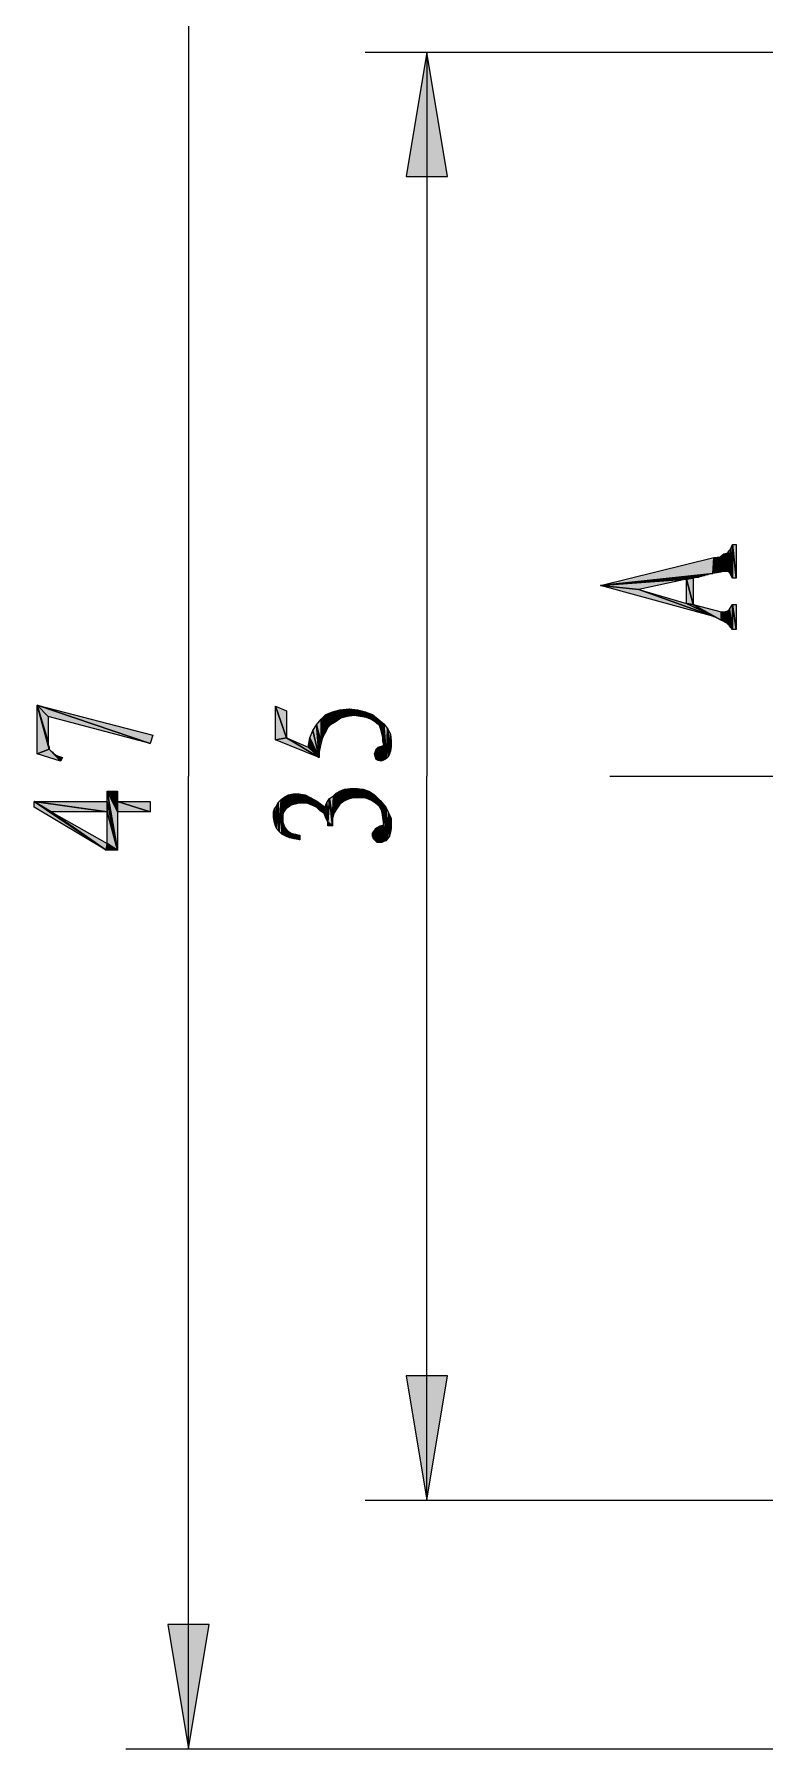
# Model space of a CAD drawing. Header units: inches. Extents: x 11 to 682, y 148 to 1119.
# Drawn here: x 74.5 to 121.4, y 284.9 to 395.1 of the extents above; entities that cross this region are included whole.
import ezdxf

# ---------------------------------------------------------------- set-up
doc = ezdxf.new("R2010")
doc.units = ezdxf.units.IN
doc.header["$MEASUREMENT"] = 0
doc.layers.add('图层 1', color=7, linetype='Continuous')

msp = doc.modelspace()

# ---------------------------------------------------------------- hatches: boundary and pattern name
at = {"layer": '图层 1', "true_color": 0xffffff}
for points in [[(99.66, 393.9), (98.34, 385.92), (100.98, 385.92)], [(119.28, 360.12), (119.16, 361.98), (119.28, 362.28)], [(119.28, 362.28), (119.52, 360.12), (119.28, 360.12)], [(119.52, 360.12), (119.28, 362.28), (119.52, 362.28)], [(118.02, 360.42), (110.82, 359.64), (118.08, 361.44)], [(118.08, 361.44), (118.44, 360.48), (118.02, 360.42)], [(118.44, 360.48), (118.08, 361.44), (118.5, 361.5)], [(118.5, 361.5), (118.74, 360.54), (118.44, 360.48)], [(118.74, 360.54), (118.5, 361.5), (118.74, 361.68)], [(118.98, 360.54), (118.74, 361.68), (118.98, 361.74)], [(118.74, 361.68), (118.98, 360.54), (118.74, 360.54)], [(118.98, 361.74), (119.04, 361.86), (119.1, 360.48)], [(118.98, 361.74), (119.1, 360.48), (118.98, 360.54)], [(119.16, 360.36), (119.04, 361.86), (119.16, 361.98)], [(119.16, 360.36), (119.1, 360.48), (119.04, 361.86)], [(119.16, 361.98), (119.28, 360.12), (119.16, 360.36)], [(118.02, 360.42), (117.72, 360.36), (110.82, 359.64)], [(117.72, 360.36), (117.48, 360.3), (110.82, 359.64)], [(117.48, 360.3), (117.12, 360.18), (110.82, 359.64)], [(117.12, 360.18), (116.76, 360.12), (110.82, 359.64)], [(116.76, 360.12), (116.34, 360.06), (110.82, 359.64)], [(116.76, 360.12), (116.76, 358.44), (116.34, 360.06)], [(116.34, 360.06), (113.28, 359.4), (110.82, 359.64)], [(113.28, 359.4), (118.08, 357.66), (110.82, 359.64)], [(113.28, 359.4), (116.34, 358.5), (118.08, 357.66)], [(116.34, 358.5), (116.34, 360.06), (116.76, 358.44)], [(116.34, 358.5), (116.76, 358.44), (118.08, 357.66)], [(118.56, 357.42), (118.08, 357.66), (116.76, 358.44)], [(118.56, 357.42), (116.76, 358.44), (118.56, 357.96)], [(118.56, 357.96), (118.74, 357.96), (118.92, 357.24)], [(118.56, 357.96), (118.92, 357.24), (118.56, 357.42)], [(118.92, 357.24), (118.74, 357.96), (118.98, 358.02)], [(118.98, 358.02), (119.1, 357.06), (118.92, 357.24)], [(119.1, 357.06), (118.98, 358.02), (119.1, 358.14)], [(119.28, 356.82), (119.1, 358.14), (119.28, 358.44)], [(119.1, 358.14), (119.28, 356.82), (119.1, 357.06)], [(119.28, 358.44), (119.52, 356.82), (119.28, 356.82)], [(119.52, 356.82), (119.28, 358.44), (119.52, 358.44)], [(74.64, 351.96), (75.36, 349.44), (75.42, 349.14)], [(74.64, 348.84), (74.64, 351.96), (75.42, 349.14)], [(75.36, 349.62), (75.36, 349.44), (74.64, 351.96)], [(75.36, 351.24), (75.36, 349.62), (74.64, 351.96)], [(81.9, 349.5), (75.36, 351.24), (74.64, 351.96)], [(81.9, 349.5), (74.64, 351.96), (82.08, 350.04)], [(90.66, 349.86), (89.94, 351.9), (90.66, 351.6)], [(89.94, 349.74), (89.94, 351.9), (90.66, 349.86)], [(93.18, 350.28), (92.88, 351.06), (93.18, 351.36)], [(93.48, 350.7), (93.18, 351.36), (93.6, 351.54)], [(93.18, 351.36), (93.3, 350.52), (93.18, 350.28)], [(93.48, 350.7), (93.3, 350.52), (93.18, 351.36)], [(93.6, 351.54), (93.78, 350.88), (93.48, 350.7)], [(93.78, 350.88), (93.6, 351.54), (94.08, 351.66)], [(94.08, 351.66), (94.14, 351.12), (93.78, 350.88)], [(94.56, 351.24), (94.08, 351.66), (94.68, 351.72)], [(94.56, 351.24), (94.14, 351.12), (94.08, 351.66)], [(94.68, 351.72), (94.98, 351.3), (94.56, 351.24)], [(94.98, 351.3), (94.68, 351.72), (95.22, 351.66)], [(95.22, 351.66), (95.4, 351.24), (94.98, 351.3)], [(95.4, 351.24), (95.22, 351.66), (95.7, 351.54)], [(95.7, 351.54), (95.76, 351.18), (95.4, 351.24)], [(96.06, 351.06), (95.76, 351.18), (95.7, 351.54)], [(96.06, 351.06), (95.7, 351.54), (96.18, 351.36)], [(96.18, 351.36), (96.36, 350.88), (96.06, 351.06)], [(96.48, 350.76), (96.36, 350.88), (96.18, 351.36)], [(96.48, 350.76), (96.18, 351.36), (96.54, 351.06)], [(92.16, 349.86), (92.34, 350.34), (92.76, 348.6)], [(92.34, 350.34), (92.58, 350.7), (92.76, 348.6)], [(92.88, 349.56), (92.58, 350.7), (92.88, 351.06)], [(92.76, 348.96), (92.76, 348.6), (92.58, 350.7)], [(92.82, 349.26), (92.76, 348.96), (92.58, 350.7)], [(92.88, 349.56), (92.82, 349.26), (92.58, 350.7)], [(92.88, 351.06), (92.94, 349.8), (92.88, 349.56)], [(93.06, 350.1), (92.94, 349.8), (92.88, 351.06)], [(93.18, 350.28), (93.06, 350.1), (92.88, 351.06)], [(96.54, 351.06), (96.6, 350.7), (96.48, 350.76)], [(96.66, 350.52), (96.6, 350.7), (96.54, 351.06)], [(96.72, 350.34), (96.66, 350.52), (96.54, 351.06)], [(96.78, 350.16), (96.72, 350.34), (96.54, 351.06)], [(96.84, 349.92), (96.78, 350.16), (96.54, 351.06)], [(96.84, 349.92), (96.54, 351.06), (96.9, 350.76)], [(96.9, 350.76), (96.9, 349.38), (96.84, 349.92)], [(96.9, 349.38), (96.9, 350.76), (96.96, 348.48)], [(97.08, 348.54), (96.96, 348.48), (96.9, 350.76)], [(97.08, 348.54), (96.9, 350.76), (97.14, 350.46)], [(97.14, 350.46), (97.2, 348.66), (97.08, 348.54)], [(97.26, 348.84), (97.2, 348.66), (97.14, 350.46)], [(97.32, 349.02), (97.26, 348.84), (97.14, 350.46)], [(97.32, 349.02), (97.14, 350.46), (97.32, 350.1)], [(75.42, 349.14), (76.14, 348.36), (74.64, 348.84)], [(75.42, 349.14), (75.36, 349.44), (75.42, 349.26)], [(75.42, 349.14), (75.54, 349.02), (76.14, 348.36)], [(90.66, 349.86), (92.76, 348.6), (89.94, 349.74)], [(90.66, 349.86), (92.04, 349.26), (92.76, 348.6)], [(92.04, 349.26), (92.16, 349.86), (92.76, 348.6)], [(96.42, 348.48), (96.36, 349.02), (96.42, 349.14)], [(96.54, 348.42), (96.42, 349.14), (96.54, 349.26)], [(96.42, 349.14), (96.54, 348.42), (96.42, 348.48)], [(96.6, 348.42), (96.54, 349.26), (96.66, 349.32)], [(96.54, 349.26), (96.6, 348.42), (96.54, 348.42)], [(96.66, 349.32), (96.72, 348.36), (96.6, 348.42)], [(96.84, 348.42), (96.66, 349.32), (96.9, 349.38)], [(96.84, 348.42), (96.72, 348.36), (96.66, 349.32)], [(96.84, 349.92), (96.9, 349.38), (96.84, 349.68)], [(96.9, 349.38), (96.96, 348.48), (96.84, 348.42)], [(97.32, 350.1), (97.38, 349.32), (97.32, 349.02)], [(97.38, 349.32), (97.32, 350.1), (97.38, 349.68)], [(75.54, 349.02), (75.6, 348.96), (76.14, 348.36)], [(75.6, 348.96), (75.72, 348.84), (76.14, 348.36)], [(75.72, 348.84), (75.96, 348.72), (76.14, 348.36)], [(76.14, 348.36), (75.96, 348.72), (76.26, 348.6)], [(96.36, 348.6), (96.3, 348.84), (96.36, 349.02)], [(96.36, 349.02), (96.42, 348.48), (96.36, 348.6)], [(74.46, 345.78), (75.54, 345.12), (79.08, 342.66)], [(74.46, 345.78), (79.08, 342.66), (74.46, 345.42)], [(79.14, 345.12), (75.54, 345.12), (74.46, 345.78)], [(79.14, 345.12), (74.46, 345.78), (79.14, 345.78)], [(79.14, 345.78), (79.14, 346.44), (79.8, 342.66)], [(79.8, 345.12), (79.8, 342.66), (79.14, 346.44)], [(79.8, 345.78), (79.8, 345.12), (79.14, 346.44)], [(79.8, 345.78), (79.14, 346.44), (79.8, 346.44)], [(79.14, 345.12), (79.14, 345.78), (79.8, 342.66)], [(79.8, 345.78), (81.9, 345.12), (79.8, 345.12)], [(81.9, 345.12), (79.8, 345.78), (81.9, 345.78)], [(90.18, 343.86), (90.12, 345.72), (90.3, 345.9)], [(90.3, 345.9), (90.36, 343.68), (90.18, 343.86)], [(90.48, 345.12), (90.3, 345.9), (90.54, 346.08)], [(90.42, 344.46), (90.36, 343.68), (90.3, 345.9)], [(90.42, 344.7), (90.42, 344.46), (90.3, 345.9)], [(90.42, 344.94), (90.42, 344.7), (90.3, 345.9)], [(90.48, 345.12), (90.42, 344.94), (90.3, 345.9)], [(90.54, 346.08), (90.6, 345.3), (90.48, 345.12)], [(90.78, 345.42), (90.54, 346.08), (90.78, 346.2)], [(90.78, 345.42), (90.6, 345.3), (90.54, 346.08)], [(90.96, 345.54), (90.78, 346.2), (91.08, 346.26)], [(90.78, 346.2), (90.96, 345.54), (90.78, 345.42)], [(91.08, 346.26), (91.2, 345.6), (90.96, 345.54)], [(91.44, 345.66), (91.2, 345.6), (91.08, 346.26)], [(91.44, 345.66), (91.08, 346.26), (91.44, 346.26)], [(91.44, 346.26), (91.74, 345.66), (91.44, 345.66)], [(91.74, 345.66), (91.44, 346.26), (91.86, 346.2)], [(91.86, 346.2), (91.98, 345.66), (91.74, 345.66)], [(91.98, 345.66), (91.86, 346.2), (92.22, 346.02)], [(92.22, 346.02), (92.28, 345.54), (91.98, 345.66)], [(92.58, 345.42), (92.28, 345.54), (92.22, 346.02)], [(92.58, 345.42), (92.22, 346.02), (92.64, 345.78)], [(92.64, 345.78), (92.82, 345.18), (92.58, 345.42)], [(93.06, 345), (92.82, 345.18), (92.64, 345.78)], [(93.06, 345), (92.64, 345.78), (93.12, 345.42)], [(93.3, 344.46), (93.24, 345.72), (93.42, 345.96)], [(93.3, 344.46), (93.42, 345.96), (93.6, 344.22)], [(93.6, 344.7), (93.42, 345.96), (93.66, 346.14)], [(93.6, 344.7), (93.6, 344.22), (93.42, 345.96)], [(93.66, 346.14), (93.72, 345.06), (93.6, 344.7)], [(93.72, 345.06), (93.66, 346.14), (93.84, 346.32)], [(93.84, 346.32), (93.9, 345.36), (93.72, 345.06)], [(94.08, 345.6), (93.84, 346.32), (94.08, 346.44)], [(94.08, 345.6), (93.9, 345.36), (93.84, 346.32)], [(94.32, 345.78), (94.08, 346.44), (94.38, 346.56)], [(94.08, 346.44), (94.32, 345.78), (94.08, 345.6)], [(94.38, 346.56), (94.56, 345.9), (94.32, 345.78)], [(94.56, 345.9), (94.38, 346.56), (94.74, 346.62)], [(94.74, 346.62), (94.92, 346.02), (94.56, 345.9)], [(94.92, 346.02), (94.74, 346.62), (95.16, 346.62)], [(95.16, 346.62), (95.22, 346.02), (94.92, 346.02)], [(95.58, 346.02), (95.22, 346.02), (95.16, 346.62)], [(95.58, 346.02), (95.16, 346.62), (95.58, 346.56)], [(95.58, 346.56), (95.82, 345.96), (95.58, 346.02)], [(95.82, 345.96), (95.58, 346.56), (95.94, 346.44)], [(95.94, 346.44), (96.12, 345.84), (95.82, 345.96)], [(96.12, 345.84), (95.94, 346.44), (96.3, 346.2)], [(96.3, 346.2), (96.36, 345.66), (96.12, 345.84)], [(96.6, 345.48), (96.36, 345.66), (96.3, 346.2)], [(96.6, 345.48), (96.3, 346.2), (96.66, 345.84)], [(96.66, 345.84), (96.78, 345.18), (96.6, 345.48)], [(96.78, 345.18), (96.66, 345.84), (97.02, 345.42)], [(79.08, 342.66), (75.54, 345.12), (79.14, 343.08)], [(79.14, 343.08), (79.14, 345.12), (79.8, 342.66)], [(89.88, 344.4), (89.82, 345.12), (89.88, 345.3)], [(89.82, 345.12), (89.88, 344.4), (89.82, 344.76)], [(90, 344.04), (89.88, 345.3), (90, 345.48)], [(89.88, 345.3), (89.94, 344.22), (89.88, 344.4)], [(90, 344.04), (89.94, 344.22), (89.88, 345.3)], [(90, 345.48), (90.12, 345.72), (90.18, 343.86)], [(90, 345.48), (90.18, 343.86), (90, 344.04)], [(93.12, 345.42), (93.18, 344.7), (93.06, 345)], [(93.18, 344.7), (93.12, 345.42), (93.24, 345.72)], [(93.24, 345.72), (93.3, 344.46), (93.18, 344.7)], [(97.02, 345.42), (96.84, 344.76), (96.78, 345.18)], [(97.02, 345.42), (96.9, 344.28), (96.84, 344.76)], [(97.02, 345.42), (97.02, 343.26), (96.9, 344.28)], [(97.02, 345.42), (97.14, 343.38), (97.02, 343.26)], [(97.14, 343.38), (97.02, 345.42), (97.2, 345.06)], [(97.2, 345.06), (97.26, 343.56), (97.14, 343.38)], [(97.32, 343.8), (97.26, 343.56), (97.2, 345.06)], [(97.38, 344.04), (97.32, 343.8), (97.2, 345.06)], [(97.38, 344.34), (97.38, 344.04), (97.2, 345.06)], [(97.38, 344.34), (97.2, 345.06), (97.38, 344.7)], [(90.42, 344.46), (90.6, 343.56), (90.36, 343.68)], [(90.42, 344.46), (90.48, 344.28), (90.6, 343.56)], [(90.48, 344.28), (90.54, 344.1), (90.6, 343.56)], [(90.6, 343.56), (90.54, 344.1), (90.66, 343.98)], [(90.66, 343.98), (90.84, 343.44), (90.6, 343.56)], [(90.66, 343.98), (90.78, 343.86), (90.84, 343.44)], [(90.84, 343.44), (90.78, 343.86), (90.96, 343.74)], [(90.96, 343.74), (91.14, 343.38), (90.84, 343.44)], [(91.14, 343.38), (90.96, 343.74), (91.2, 343.68)], [(91.2, 343.68), (91.5, 343.32), (91.14, 343.38)], [(91.5, 343.32), (91.2, 343.68), (91.5, 343.62)], [(93.3, 344.46), (93.6, 344.22), (93.3, 344.22)], [(96.24, 343.38), (96.18, 343.74), (96.3, 343.92)], [(96.18, 343.74), (96.24, 343.38), (96.18, 343.56)], [(96.3, 343.92), (96.36, 343.26), (96.24, 343.38)], [(96.36, 343.26), (96.3, 343.92), (96.36, 344.04)], [(96.48, 343.14), (96.36, 344.04), (96.48, 344.1)], [(96.36, 344.04), (96.48, 343.14), (96.36, 343.26)], [(96.48, 344.1), (96.66, 344.22), (96.72, 343.14)], [(96.48, 344.1), (96.72, 343.14), (96.48, 343.14)], [(96.9, 343.2), (96.66, 344.22), (96.9, 344.28)], [(96.78, 343.14), (96.72, 343.14), (96.66, 344.22)], [(96.9, 343.2), (96.78, 343.14), (96.66, 344.22)], [(96.9, 344.28), (97.02, 343.26), (96.9, 343.2)], [(79.14, 343.08), (79.8, 342.66), (79.08, 342.66)], [(99.66, 300.9), (100.98, 308.88), (98.34, 308.88)], [(84.36, 284.94), (85.68, 292.92), (83.04, 292.92)]]:
    msp.add_hatch(color=7, dxfattribs=at).paths.add_polyline_path(points)

# ---------------------------------------------------------------- linework, layer by layer
at = {"layer": '图层 1', "color": 7, "lineweight": 18, "true_color": 0xffffff}
for points in [[(84.36, 409.86), (84.36, 347.4)], [(95.7, 393.9), (179.1, 393.9)], [(99.66, 393.9), (99.66, 347.4)], [(84.36, 284.94), (84.36, 347.4)], [(99.66, 300.9), (99.66, 347.4)], [(111.42, 347.4), (154.86, 347.4)], [(95.7, 300.9), (179.1, 300.9)], [(80.34, 284.94), (165.84, 284.94)]]:
    msp.add_lwpolyline(points, dxfattribs=at)
at = {"layer": '图层 1', "lineweight": 0}
for points in [[(99.66, 393.9), (98.34, 385.92), (100.98, 385.92), (99.66, 393.9)], [(119.28, 360.12), (119.16, 361.98), (119.28, 362.28), (119.28, 360.12)], [(119.28, 362.28), (119.52, 360.12), (119.28, 360.12), (119.28, 362.28)], [(119.52, 360.12), (119.28, 362.28), (119.52, 362.28), (119.52, 360.12)], [(118.02, 360.42), (110.82, 359.64), (118.08, 361.44), (118.02, 360.42)], [(118.08, 361.44), (118.44, 360.48), (118.02, 360.42), (118.08, 361.44)], [(118.44, 360.48), (118.08, 361.44), (118.5, 361.5), (118.44, 360.48)], [(118.5, 361.5), (118.74, 360.54), (118.44, 360.48), (118.5, 361.5)], [(118.74, 360.54), (118.5, 361.5), (118.74, 361.68), (118.74, 360.54)], [(118.98, 360.54), (118.74, 361.68), (118.98, 361.74), (118.98, 360.54)], [(118.74, 361.68), (118.98, 360.54), (118.74, 360.54), (118.74, 361.68)], [(118.98, 361.74), (119.04, 361.86), (119.1, 360.48), (118.98, 361.74)], [(118.98, 361.74), (119.1, 360.48), (118.98, 360.54), (118.98, 361.74)], [(119.16, 360.36), (119.04, 361.86), (119.16, 361.98), (119.16, 360.36)], [(119.16, 360.36), (119.1, 360.48), (119.04, 361.86), (119.16, 360.36)], [(119.16, 361.98), (119.28, 360.12), (119.16, 360.36), (119.16, 361.98)], [(118.02, 360.42), (117.72, 360.36), (110.82, 359.64), (118.02, 360.42)], [(117.72, 360.36), (117.48, 360.3), (110.82, 359.64), (117.72, 360.36)], [(117.48, 360.3), (117.12, 360.18), (110.82, 359.64), (117.48, 360.3)], [(117.12, 360.18), (116.76, 360.12), (110.82, 359.64), (117.12, 360.18)], [(116.76, 360.12), (116.34, 360.06), (110.82, 359.64), (116.76, 360.12)], [(116.76, 360.12), (116.76, 358.44), (116.34, 360.06), (116.76, 360.12)], [(116.34, 360.06), (113.28, 359.4), (110.82, 359.64), (116.34, 360.06)], [(113.28, 359.4), (118.08, 357.66), (110.82, 359.64), (113.28, 359.4)], [(113.28, 359.4), (116.34, 358.5), (118.08, 357.66), (113.28, 359.4)], [(116.34, 358.5), (116.34, 360.06), (116.76, 358.44), (116.34, 358.5)], [(116.34, 358.5), (116.76, 358.44), (118.08, 357.66), (116.34, 358.5)], [(118.56, 357.42), (118.08, 357.66), (116.76, 358.44), (118.56, 357.42)], [(118.56, 357.42), (116.76, 358.44), (118.56, 357.96), (118.56, 357.42)], [(118.56, 357.96), (118.74, 357.96), (118.92, 357.24), (118.56, 357.96)], [(118.56, 357.96), (118.92, 357.24), (118.56, 357.42), (118.56, 357.96)], [(118.92, 357.24), (118.74, 357.96), (118.98, 358.02), (118.92, 357.24)], [(118.98, 358.02), (119.1, 357.06), (118.92, 357.24), (118.98, 358.02)], [(119.1, 357.06), (118.98, 358.02), (119.1, 358.14), (119.1, 357.06)], [(119.28, 356.82), (119.1, 358.14), (119.28, 358.44), (119.28, 356.82)], [(119.1, 358.14), (119.28, 356.82), (119.1, 357.06), (119.1, 358.14)], [(119.28, 358.44), (119.52, 356.82), (119.28, 356.82), (119.28, 358.44)], [(119.52, 356.82), (119.28, 358.44), (119.52, 358.44), (119.52, 356.82)], [(74.64, 351.96), (75.36, 349.44), (75.42, 349.14), (74.64, 351.96)], [(74.64, 348.84), (74.64, 351.96), (75.42, 349.14), (74.64, 348.84)], [(75.36, 349.62), (75.36, 349.44), (74.64, 351.96), (75.36, 349.62)], [(75.36, 351.24), (75.36, 349.62), (74.64, 351.96), (75.36, 351.24)], [(81.9, 349.5), (75.36, 351.24), (74.64, 351.96), (81.9, 349.5)], [(81.9, 349.5), (74.64, 351.96), (82.08, 350.04), (81.9, 349.5)], [(90.66, 349.86), (89.94, 351.9), (90.66, 351.6), (90.66, 349.86)], [(89.94, 349.74), (89.94, 351.9), (90.66, 349.86), (89.94, 349.74)], [(93.18, 350.28), (92.88, 351.06), (93.18, 351.36), (93.18, 350.28)], [(93.48, 350.7), (93.18, 351.36), (93.6, 351.54), (93.48, 350.7)], [(93.18, 351.36), (93.3, 350.52), (93.18, 350.28), (93.18, 351.36)], [(93.48, 350.7), (93.3, 350.52), (93.18, 351.36), (93.48, 350.7)], [(93.6, 351.54), (93.78, 350.88), (93.48, 350.7), (93.6, 351.54)], [(93.78, 350.88), (93.6, 351.54), (94.08, 351.66), (93.78, 350.88)], [(94.08, 351.66), (94.14, 351.12), (93.78, 350.88), (94.08, 351.66)], [(94.56, 351.24), (94.08, 351.66), (94.68, 351.72), (94.56, 351.24)], [(94.56, 351.24), (94.14, 351.12), (94.08, 351.66), (94.56, 351.24)], [(94.68, 351.72), (94.98, 351.3), (94.56, 351.24), (94.68, 351.72)], [(94.98, 351.3), (94.68, 351.72), (95.22, 351.66), (94.98, 351.3)], [(95.22, 351.66), (95.4, 351.24), (94.98, 351.3), (95.22, 351.66)], [(95.4, 351.24), (95.22, 351.66), (95.7, 351.54), (95.4, 351.24)], [(95.7, 351.54), (95.76, 351.18), (95.4, 351.24), (95.7, 351.54)], [(96.06, 351.06), (95.76, 351.18), (95.7, 351.54), (96.06, 351.06)], [(96.06, 351.06), (95.7, 351.54), (96.18, 351.36), (96.06, 351.06)], [(96.18, 351.36), (96.36, 350.88), (96.06, 351.06), (96.18, 351.36)], [(96.48, 350.76), (96.36, 350.88), (96.18, 351.36), (96.48, 350.76)], [(96.48, 350.76), (96.18, 351.36), (96.54, 351.06), (96.48, 350.76)], [(92.16, 349.86), (92.34, 350.34), (92.76, 348.6), (92.16, 349.86)], [(92.34, 350.34), (92.58, 350.7), (92.76, 348.6), (92.34, 350.34)], [(92.88, 349.56), (92.58, 350.7), (92.88, 351.06), (92.88, 349.56)], [(92.76, 348.96), (92.76, 348.6), (92.58, 350.7), (92.76, 348.96)], [(92.82, 349.26), (92.76, 348.96), (92.58, 350.7), (92.82, 349.26)], [(92.88, 349.56), (92.82, 349.26), (92.58, 350.7), (92.88, 349.56)], [(92.88, 351.06), (92.94, 349.8), (92.88, 349.56), (92.88, 351.06)], [(93.06, 350.1), (92.94, 349.8), (92.88, 351.06), (93.06, 350.1)], [(93.18, 350.28), (93.06, 350.1), (92.88, 351.06), (93.18, 350.28)], [(96.54, 351.06), (96.6, 350.7), (96.48, 350.76), (96.54, 351.06)], [(96.66, 350.52), (96.6, 350.7), (96.54, 351.06), (96.66, 350.52)], [(96.72, 350.34), (96.66, 350.52), (96.54, 351.06), (96.72, 350.34)], [(96.78, 350.16), (96.72, 350.34), (96.54, 351.06), (96.78, 350.16)], [(96.84, 349.92), (96.78, 350.16), (96.54, 351.06), (96.84, 349.92)], [(96.84, 349.92), (96.54, 351.06), (96.9, 350.76), (96.84, 349.92)], [(96.9, 350.76), (96.9, 349.38), (96.84, 349.92), (96.9, 350.76)], [(96.9, 349.38), (96.9, 350.76), (96.96, 348.48), (96.9, 349.38)], [(97.08, 348.54), (96.96, 348.48), (96.9, 350.76), (97.08, 348.54)], [(97.08, 348.54), (96.9, 350.76), (97.14, 350.46), (97.08, 348.54)], [(97.14, 350.46), (97.2, 348.66), (97.08, 348.54), (97.14, 350.46)], [(97.26, 348.84), (97.2, 348.66), (97.14, 350.46), (97.26, 348.84)], [(97.32, 349.02), (97.26, 348.84), (97.14, 350.46), (97.32, 349.02)], [(97.32, 349.02), (97.14, 350.46), (97.32, 350.1), (97.32, 349.02)], [(75.42, 349.14), (76.14, 348.36), (74.64, 348.84), (75.42, 349.14)], [(75.42, 349.14), (75.36, 349.44), (75.42, 349.26), (75.42, 349.14)], [(75.42, 349.14), (75.54, 349.02), (76.14, 348.36), (75.42, 349.14)], [(90.66, 349.86), (92.76, 348.6), (89.94, 349.74), (90.66, 349.86)], [(90.66, 349.86), (92.04, 349.26), (92.76, 348.6), (90.66, 349.86)], [(92.04, 349.26), (92.16, 349.86), (92.76, 348.6), (92.04, 349.26)], [(96.42, 348.48), (96.36, 349.02), (96.42, 349.14), (96.42, 348.48)], [(96.54, 348.42), (96.42, 349.14), (96.54, 349.26), (96.54, 348.42)], [(96.42, 349.14), (96.54, 348.42), (96.42, 348.48), (96.42, 349.14)], [(96.6, 348.42), (96.54, 349.26), (96.66, 349.32), (96.6, 348.42)], [(96.54, 349.26), (96.6, 348.42), (96.54, 348.42), (96.54, 349.26)], [(96.66, 349.32), (96.72, 348.36), (96.6, 348.42), (96.66, 349.32)], [(96.84, 348.42), (96.66, 349.32), (96.9, 349.38), (96.84, 348.42)], [(96.84, 348.42), (96.72, 348.36), (96.66, 349.32), (96.84, 348.42)], [(96.84, 349.92), (96.9, 349.38), (96.84, 349.68), (96.84, 349.92)], [(96.9, 349.38), (96.96, 348.48), (96.84, 348.42), (96.9, 349.38)], [(97.32, 350.1), (97.38, 349.32), (97.32, 349.02), (97.32, 350.1)], [(97.38, 349.32), (97.32, 350.1), (97.38, 349.68), (97.38, 349.32)], [(75.54, 349.02), (75.6, 348.96), (76.14, 348.36), (75.54, 349.02)], [(75.6, 348.96), (75.72, 348.84), (76.14, 348.36), (75.6, 348.96)], [(75.72, 348.84), (75.96, 348.72), (76.14, 348.36), (75.72, 348.84)], [(76.14, 348.36), (75.96, 348.72), (76.26, 348.6), (76.14, 348.36)], [(96.36, 348.6), (96.3, 348.84), (96.36, 349.02), (96.36, 348.6)], [(96.36, 349.02), (96.42, 348.48), (96.36, 348.6), (96.36, 349.02)], [(74.46, 345.78), (75.54, 345.12), (79.08, 342.66), (74.46, 345.78)], [(74.46, 345.78), (79.08, 342.66), (74.46, 345.42), (74.46, 345.78)], [(79.14, 345.12), (75.54, 345.12), (74.46, 345.78), (79.14, 345.12)], [(79.14, 345.12), (74.46, 345.78), (79.14, 345.78), (79.14, 345.12)], [(79.14, 345.78), (79.14, 346.44), (79.8, 342.66), (79.14, 345.78)], [(79.8, 345.12), (79.8, 342.66), (79.14, 346.44), (79.8, 345.12)], [(79.8, 345.78), (79.8, 345.12), (79.14, 346.44), (79.8, 345.78)], [(79.8, 345.78), (79.14, 346.44), (79.8, 346.44), (79.8, 345.78)], [(79.14, 345.12), (79.14, 345.78), (79.8, 342.66), (79.14, 345.12)], [(79.8, 345.78), (81.9, 345.12), (79.8, 345.12), (79.8, 345.78)], [(81.9, 345.12), (79.8, 345.78), (81.9, 345.78), (81.9, 345.12)], [(90.18, 343.86), (90.12, 345.72), (90.3, 345.9), (90.18, 343.86)], [(90.3, 345.9), (90.36, 343.68), (90.18, 343.86), (90.3, 345.9)], [(90.48, 345.12), (90.3, 345.9), (90.54, 346.08), (90.48, 345.12)], [(90.42, 344.46), (90.36, 343.68), (90.3, 345.9), (90.42, 344.46)], [(90.42, 344.7), (90.42, 344.46), (90.3, 345.9), (90.42, 344.7)], [(90.42, 344.94), (90.42, 344.7), (90.3, 345.9), (90.42, 344.94)], [(90.48, 345.12), (90.42, 344.94), (90.3, 345.9), (90.48, 345.12)], [(90.54, 346.08), (90.6, 345.3), (90.48, 345.12), (90.54, 346.08)], [(90.78, 345.42), (90.54, 346.08), (90.78, 346.2), (90.78, 345.42)], [(90.78, 345.42), (90.6, 345.3), (90.54, 346.08), (90.78, 345.42)], [(90.96, 345.54), (90.78, 346.2), (91.08, 346.26), (90.96, 345.54)], [(90.78, 346.2), (90.96, 345.54), (90.78, 345.42), (90.78, 346.2)], [(91.08, 346.26), (91.2, 345.6), (90.96, 345.54), (91.08, 346.26)], [(91.44, 345.66), (91.2, 345.6), (91.08, 346.26), (91.44, 345.66)], [(91.44, 345.66), (91.08, 346.26), (91.44, 346.26), (91.44, 345.66)], [(91.44, 346.26), (91.74, 345.66), (91.44, 345.66), (91.44, 346.26)], [(91.74, 345.66), (91.44, 346.26), (91.86, 346.2), (91.74, 345.66)], [(91.86, 346.2), (91.98, 345.66), (91.74, 345.66), (91.86, 346.2)], [(91.98, 345.66), (91.86, 346.2), (92.22, 346.02), (91.98, 345.66)], [(92.22, 346.02), (92.28, 345.54), (91.98, 345.66), (92.22, 346.02)], [(92.58, 345.42), (92.28, 345.54), (92.22, 346.02), (92.58, 345.42)], [(92.58, 345.42), (92.22, 346.02), (92.64, 345.78), (92.58, 345.42)], [(92.64, 345.78), (92.82, 345.18), (92.58, 345.42), (92.64, 345.78)], [(93.06, 345), (92.82, 345.18), (92.64, 345.78), (93.06, 345)], [(93.06, 345), (92.64, 345.78), (93.12, 345.42), (93.06, 345)], [(93.3, 344.46), (93.24, 345.72), (93.42, 345.96), (93.3, 344.46)], [(93.3, 344.46), (93.42, 345.96), (93.6, 344.22), (93.3, 344.46)], [(93.6, 344.7), (93.42, 345.96), (93.66, 346.14), (93.6, 344.7)], [(93.6, 344.7), (93.6, 344.22), (93.42, 345.96), (93.6, 344.7)], [(93.66, 346.14), (93.72, 345.06), (93.6, 344.7), (93.66, 346.14)], [(93.72, 345.06), (93.66, 346.14), (93.84, 346.32), (93.72, 345.06)], [(93.84, 346.32), (93.9, 345.36), (93.72, 345.06), (93.84, 346.32)], [(94.08, 345.6), (93.84, 346.32), (94.08, 346.44), (94.08, 345.6)], [(94.08, 345.6), (93.9, 345.36), (93.84, 346.32), (94.08, 345.6)], [(94.32, 345.78), (94.08, 346.44), (94.38, 346.56), (94.32, 345.78)], [(94.08, 346.44), (94.32, 345.78), (94.08, 345.6), (94.08, 346.44)], [(94.38, 346.56), (94.56, 345.9), (94.32, 345.78), (94.38, 346.56)], [(94.56, 345.9), (94.38, 346.56), (94.74, 346.62), (94.56, 345.9)], [(94.74, 346.62), (94.92, 346.02), (94.56, 345.9), (94.74, 346.62)], [(94.92, 346.02), (94.74, 346.62), (95.16, 346.62), (94.92, 346.02)], [(95.16, 346.62), (95.22, 346.02), (94.92, 346.02), (95.16, 346.62)], [(95.58, 346.02), (95.22, 346.02), (95.16, 346.62), (95.58, 346.02)], [(95.58, 346.02), (95.16, 346.62), (95.58, 346.56), (95.58, 346.02)], [(95.58, 346.56), (95.82, 345.96), (95.58, 346.02), (95.58, 346.56)], [(95.82, 345.96), (95.58, 346.56), (95.94, 346.44), (95.82, 345.96)], [(95.94, 346.44), (96.12, 345.84), (95.82, 345.96), (95.94, 346.44)], [(96.12, 345.84), (95.94, 346.44), (96.3, 346.2), (96.12, 345.84)], [(96.3, 346.2), (96.36, 345.66), (96.12, 345.84), (96.3, 346.2)], [(96.6, 345.48), (96.36, 345.66), (96.3, 346.2), (96.6, 345.48)], [(96.6, 345.48), (96.3, 346.2), (96.66, 345.84), (96.6, 345.48)], [(96.66, 345.84), (96.78, 345.18), (96.6, 345.48), (96.66, 345.84)], [(96.78, 345.18), (96.66, 345.84), (97.02, 345.42), (96.78, 345.18)], [(79.08, 342.66), (75.54, 345.12), (79.14, 343.08), (79.08, 342.66)], [(79.14, 343.08), (79.14, 345.12), (79.8, 342.66), (79.14, 343.08)], [(89.88, 344.4), (89.82, 345.12), (89.88, 345.3), (89.88, 344.4)], [(89.82, 345.12), (89.88, 344.4), (89.82, 344.76), (89.82, 345.12)], [(90, 344.04), (89.88, 345.3), (90, 345.48), (90, 344.04)], [(89.88, 345.3), (89.94, 344.22), (89.88, 344.4), (89.88, 345.3)], [(90, 344.04), (89.94, 344.22), (89.88, 345.3), (90, 344.04)], [(90, 345.48), (90.12, 345.72), (90.18, 343.86), (90, 345.48)], [(90, 345.48), (90.18, 343.86), (90, 344.04), (90, 345.48)], [(93.12, 345.42), (93.18, 344.7), (93.06, 345), (93.12, 345.42)], [(93.18, 344.7), (93.12, 345.42), (93.24, 345.72), (93.18, 344.7)], [(93.24, 345.72), (93.3, 344.46), (93.18, 344.7), (93.24, 345.72)], [(97.02, 345.42), (96.84, 344.76), (96.78, 345.18), (97.02, 345.42)], [(97.02, 345.42), (96.9, 344.28), (96.84, 344.76), (97.02, 345.42)], [(97.02, 345.42), (97.02, 343.26), (96.9, 344.28), (97.02, 345.42)], [(97.02, 345.42), (97.14, 343.38), (97.02, 343.26), (97.02, 345.42)], [(97.14, 343.38), (97.02, 345.42), (97.2, 345.06), (97.14, 343.38)], [(97.2, 345.06), (97.26, 343.56), (97.14, 343.38), (97.2, 345.06)], [(97.32, 343.8), (97.26, 343.56), (97.2, 345.06), (97.32, 343.8)], [(97.38, 344.04), (97.32, 343.8), (97.2, 345.06), (97.38, 344.04)], [(97.38, 344.34), (97.38, 344.04), (97.2, 345.06), (97.38, 344.34)], [(97.38, 344.34), (97.2, 345.06), (97.38, 344.7), (97.38, 344.34)], [(90.42, 344.46), (90.6, 343.56), (90.36, 343.68), (90.42, 344.46)], [(90.42, 344.46), (90.48, 344.28), (90.6, 343.56), (90.42, 344.46)], [(90.48, 344.28), (90.54, 344.1), (90.6, 343.56), (90.48, 344.28)], [(90.6, 343.56), (90.54, 344.1), (90.66, 343.98), (90.6, 343.56)], [(90.66, 343.98), (90.84, 343.44), (90.6, 343.56), (90.66, 343.98)], [(90.66, 343.98), (90.78, 343.86), (90.84, 343.44), (90.66, 343.98)], [(90.84, 343.44), (90.78, 343.86), (90.96, 343.74), (90.84, 343.44)], [(90.96, 343.74), (91.14, 343.38), (90.84, 343.44), (90.96, 343.74)], [(91.14, 343.38), (90.96, 343.74), (91.2, 343.68), (91.14, 343.38)], [(91.2, 343.68), (91.5, 343.32), (91.14, 343.38), (91.2, 343.68)], [(91.5, 343.32), (91.2, 343.68), (91.5, 343.62), (91.5, 343.32)], [(93.3, 344.46), (93.6, 344.22), (93.3, 344.22), (93.3, 344.46)], [(96.24, 343.38), (96.18, 343.74), (96.3, 343.92), (96.24, 343.38)], [(96.18, 343.74), (96.24, 343.38), (96.18, 343.56), (96.18, 343.74)], [(96.3, 343.92), (96.36, 343.26), (96.24, 343.38), (96.3, 343.92)], [(96.36, 343.26), (96.3, 343.92), (96.36, 344.04), (96.36, 343.26)], [(96.48, 343.14), (96.36, 344.04), (96.48, 344.1), (96.48, 343.14)], [(96.36, 344.04), (96.48, 343.14), (96.36, 343.26), (96.36, 344.04)], [(96.48, 344.1), (96.66, 344.22), (96.72, 343.14), (96.48, 344.1)], [(96.48, 344.1), (96.72, 343.14), (96.48, 343.14), (96.48, 344.1)], [(96.9, 343.2), (96.66, 344.22), (96.9, 344.28), (96.9, 343.2)], [(96.78, 343.14), (96.72, 343.14), (96.66, 344.22), (96.78, 343.14)], [(96.9, 343.2), (96.78, 343.14), (96.66, 344.22), (96.9, 343.2)], [(96.9, 344.28), (97.02, 343.26), (96.9, 343.2), (96.9, 344.28)], [(79.14, 343.08), (79.8, 342.66), (79.08, 342.66), (79.14, 343.08)], [(99.66, 300.9), (100.98, 308.88), (98.34, 308.88), (99.66, 300.9)], [(84.36, 284.94), (85.68, 292.92), (83.04, 292.92), (84.36, 284.94)]]:
    msp.add_lwpolyline(points, dxfattribs=at)

doc.saveas('drawing.dxf')
